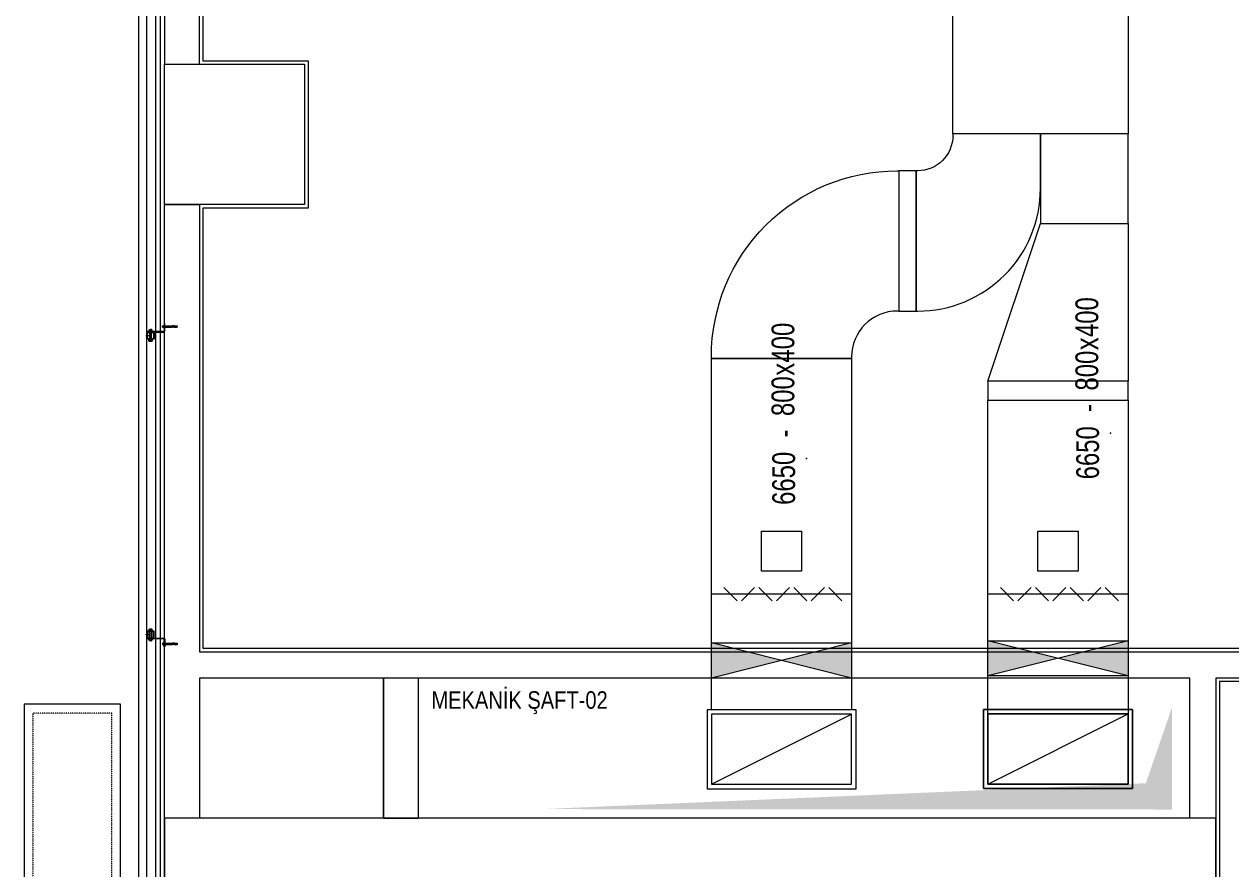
# Model space of a CAD drawing. Extents: x -1439 to 34962, y -872 to 8330.
# Drawn here: x 23716 to 24404, y 634 to 1115 of the extents above; entities that cross this region are included whole.
import ezdxf
from ezdxf.enums import TextEntityAlignment as Align

# ---------------------------------------------------------------- set-up
doc = ezdxf.new("R2010")
doc.units = 0
doc.linetypes.add('DOT2', pattern=[0.125, 0, -0.125])
doc.layers.get('0').update_dxf_attribs({"color": 9, "lineweight": 9})
for name, color, linetype, lineweight in [('00', 9, 'Continuous', 9), ('01', 9, 'Continuous', 9), ('06D', 9, 'Continuous', 9), ('09D', 9, 'Continuous', 9), ('10', 9, 'Continuous', 9), ('10A', 9, 'Continuous', 9), ('14', 9, 'Continuous', 9), ('20', 9, 'DOT2', 9), ('21', 9, 'Continuous', 9), ('33', 9, 'BATTING', 9)]:
    doc.layers.add(name, color=color, linetype=linetype, lineweight=lineweight)
doc.styles.add('DEBI-BLOCK', font='arial.ttf', dxfattribs={"width": 0.8})
doc.styles.add('MuuM_TEXT-STANDART', font='ARIALN.TTF')
doc.linetypes.add('BATTING', pattern='A,0.0001,-0.1,[134,ltypeshp.shx,S=0.1,R=0,X=-0.1,Y=0],-0.2,[134,ltypeshp.shx,S=0.1,R=180,X=0.1,Y=0],-0.1', length=0.4001)

# ---------------------------------------------------------------- blocks, each defined once
blk = doc.blocks.new('p-kolon-80x80-vw')
at = {"layer": '01'}
blk.add_lwpolyline([(-40, -40), (-40, 40), (40, 40), (40, -40)], close=True, dxfattribs=at)
blk = doc.blocks.new('cxvxv')
for p, q in [((-21988.4, 8560.98, 0), (-21988.4, 8560.32, 0)), ((-21988.4, 8560.32, 0), (-21986.64, 8560.32, 0)), ((-21986.86, 8561.07, 0), (-21988.18, 8561.07, 0)), ((-21988.02, 8561.25, 0), (-21987.03, 8561.3, 0)), ((-21988.02, 8561.25, 0), (-21988, 8561.26, 0)), ((-21988, 8561.23, 0), (-21988.02, 8561.25, 0)), ((-21988.02, 8561.13, 0), (-21987.03, 8561.19, 0)), ((-21988.02, 8561.13, 0), (-21988, 8561.14, 0)), ((-21988, 8561.11, 0), (-21988.02, 8561.13, 0)), ((-21988.02, 8560.32, 0), (-21987.02, 8560.32, 0)), ((-21988.02, 8560.28, 0), (-21988.02, 8560.32, 0)), ((-21988.02, 8560.11, 0), (-21988.02, 8555.61, 0)), ((-21988, 8561.3, 0), (-21987.94, 8561.35, 0)), ((-21988, 8561.26, 0), (-21988, 8561.3, 0)), ((-21988, 8561.14, 0), (-21988, 8561.23, 0)), ((-21988, 8561.07, 0), (-21988, 8561.11, 0)), ((-21987.96, 8560.98, 0), (-21987.96, 8560.32, 0)), ((-21987.54, 8561.35, 0), (-21987.94, 8561.35, 0)), ((-21987.7, 8561.05, 0), (-21987.7, 8561.08, 0)), ((-21987.7, 8561.07, 0), (-21987.7, 8561.07, 0)), ((-21987.54, 8561.35, 0), (-21987.1, 8561.35, 0)), ((-21987.03, 8561.3, 0), (-21987.1, 8561.35, 0)), ((-21987.08, 8560.64, 0), (-21987.08, 8560.98, 0)), ((-21987.08, 8560.64, 0), (-21987.08, 8560.32, 0)), ((-21987.06, 8560.32, 0), (-21987.06, 8560.28, 0)), ((-21987.06, 8555.61, 0), (-21987.06, 8560.11, 0)), ((-21987.05, 8561.32, 0), (-21987.03, 8561.3, 0)), ((-21987.03, 8561.3, 0), (-21987.05, 8561.28, 0)), ((-21987.03, 8561.3, 0), (-21987.05, 8561.29, 0)), ((-21987.05, 8561.28, 0), (-21987.05, 8561.2, 0)), ((-21987.05, 8561.2, 0), (-21987.03, 8561.19, 0)), ((-21987.03, 8561.19, 0), (-21987.05, 8561.17, 0)), ((-21987.05, 8561.17, 0), (-21987.05, 8561.08, 0)), ((-21987.05, 8561.08, 0), (-21987.03, 8561.07, 0)), ((-21987.02, 8560.32, 0), (-21987.02, 8560.28, 0)), ((-21987.02, 8555.61, 0), (-21987.02, 8560.11, 0)), ((-21986.64, 8560.32, 0), (-21986.64, 8560.98, 0)), ((-21988.4, 8555.4, 0), (-21986.64, 8555.4, 0)), ((-21988.4, 8554.74, 0), (-21988.4, 8555.4, 0)), ((-21986.86, 8554.65, 0), (-21988.17, 8554.65, 0)), ((-21988.02, 8555.44, 0), (-21988.02, 8555.4, 0)), ((-21988.02, 8555.4, 0), (-21987.02, 8555.4, 0)), ((-21987.96, 8554.74, 0), (-21987.96, 8555.4, 0)), ((-21987.08, 8555.08, 0), (-21987.08, 8555.4, 0)), ((-21987.08, 8555.08, 0), (-21987.08, 8554.74, 0)), ((-21987.06, 8555.4, 0), (-21987.06, 8555.44, 0)), ((-21987.02, 8555.4, 0), (-21987.02, 8555.44, 0)), ((-21986.64, 8555.4, 0), (-21986.64, 8554.74, 0))]:
    blk.add_line(p, q)
at = {"elevation": 0}
for points in [[(-21986.3, 8560.11), (-21988.7, 8560.11), (-21988.7, 8560.28), (-21986.3, 8560.28)], [(-21986.3, 8555.61), (-21988.7, 8555.61), (-21988.7, 8555.44), (-21986.3, 8555.44)]]:
    blk.add_lwpolyline(points, close=True, dxfattribs=at)
for points in [[(-21987.98, 8560.28), (-21987.98, 8560.32)], [(-21987.98, 8560.11), (-21987.98, 8555.61)], [(-21987.98, 8555.44), (-21987.98, 8555.4)]]:
    blk.add_lwpolyline(points, dxfattribs=at)
for centre, radius, start, end in [((-21988.18, 8560.75, 0), 0.315, 45.8497, 134.1503), ((-21987.52, 8559.95, 0), 1.12, 66.87008, 113.12992), ((-21987.52, 8559.95, 0), 1.12, 66.87008, 113.12992), ((-21986.86, 8560.76, 0), 0.313, 45.44896, 134.55104), ((-21988.18, 8554.97, 0), 0.315, 225.8497, 314.1503), ((-21987.52, 8555.77, 0), 1.12, 246.87008, 293.12992), ((-21987.52, 8555.77, 0), 1.12, 246.87008, 293.12992), ((-21986.86, 8554.96, 0), 0.313, 225.44896, 314.55104)]:
    blk.add_arc(centre, radius, start, end)
blk = doc.blocks.new('VIDA')
for p, q in [((-18072, 6523.9), (-18071.9, 6524)), ((-18071.9, 6523.8), (-18072, 6523.9)), ((-18071.9, 6524), (-18070.1, 6524.7)), ((-18069.6, 6522.9), (-18071.9, 6523.8)), ((-18069.7, 6524.9), (-18070.6, 6523.2)), ((-18070.6, 6523.2), (-18070.1, 6524.7)), ((-18070.1, 6524.7), (-18069.9, 6525.1)), ((-18069.9, 6525.1), (-18070.1, 6524.1)), ((-18070.1, 6524.1), (-18070, 6524.3)), ((-18070, 6524.3), (-18069.8, 6525.1)), ((-18069.9, 6525.1), (-18069.8, 6525.1)), ((-18069.8, 6525.1), (-18069.7, 6524.9)), ((-18069.7, 6524.9), (-18069.3, 6525)), ((-18069.6, 6522.8), (-18069.1, 6525)), ((-18069.6, 6522.8), (-18069.6, 6522.9)), ((-18069.4, 6522.4), (-18069.6, 6522.8)), ((-18068.9, 6525.3), (-18069.4, 6522.4)), ((-18069.3, 6522.4), (-18069.4, 6522.4)), ((-18069.3, 6522.4), (-18068.9, 6525.3)), ((-18069.3, 6525), (-18069.1, 6525)), ((-18069.1, 6522.8), (-18069.3, 6522.4)), ((-18069.1, 6525), (-18068.9, 6525.3)), ((-18068.7, 6522.8), (-18069.1, 6522.8)), ((-18068.9, 6525.3), (-18068.9, 6525.3)), ((-18068.9, 6525.3), (-18068.7, 6525)), ((-18068.7, 6522.8), (-18068.2, 6525)), ((-18068.7, 6525), (-18068.2, 6525)), ((-18068.5, 6522.4), (-18068.7, 6522.8)), ((-18068, 6525.3), (-18068.5, 6522.4)), ((-18068.4, 6522.4), (-18068.5, 6522.4)), ((-18068.4, 6522.4), (-18067.9, 6525.3)), ((-18068.2, 6522.8), (-18068.4, 6522.4)), ((-18068.2, 6522.8), (-18068.4, 6522.4)), ((-18068.2, 6525), (-18068, 6525.3)), ((-18067.7, 6525), (-18068.2, 6522.8)), ((-18067.7, 6522.8), (-18068.2, 6522.8)), ((-18067.9, 6525.3), (-18068, 6525.3)), ((-18067.9, 6525.3), (-18067.7, 6525)), ((-18067.7, 6522.8), (-18067.2, 6525)), ((-18067.7, 6525), (-18067.2, 6525)), ((-18067.5, 6522.4), (-18067.7, 6522.8)), ((-18067, 6525.3), (-18067.5, 6522.4)), ((-18067.4, 6522.4), (-18067.5, 6522.4)), ((-18067.4, 6522.4), (-18066.9, 6525.3)), ((-18067.2, 6522.8), (-18067.4, 6522.4)), ((-18067.2, 6522.8), (-18067.4, 6522.4)), ((-18067.2, 6525), (-18067, 6525.3)), ((-18066.7, 6525), (-18067.2, 6522.8)), ((-18066.7, 6522.8), (-18067.2, 6522.8)), ((-18066.9, 6525.3), (-18067, 6525.3)), ((-18066.9, 6525.3), (-18066.7, 6525)), ((-18066.3, 6525), (-18066.7, 6525)), ((-18066.7, 6522.8), (-18066.3, 6525)), ((-18066.5, 6522.4), (-18066.7, 6522.8)), ((-18066.1, 6525.3), (-18066.5, 6522.4)), ((-18066.5, 6522.4), (-18066, 6525.3)), ((-18066.3, 6522.8), (-18066.5, 6522.4)), ((-18066.3, 6522.8), (-18066.5, 6522.4)), ((-18066.5, 6522.4), (-18066.5, 6522.4)), ((-18066.3, 6525), (-18066.1, 6525.3)), ((-18065.8, 6525), (-18066.3, 6522.8)), ((-18066.3, 6522.8), (-18065.8, 6522.8)), ((-18066, 6525.3), (-18066.1, 6525.3)), ((-18066, 6525.3), (-18065.8, 6525)), ((-18065.8, 6522.8), (-18065.3, 6525)), ((-18065.8, 6525), (-18065.3, 6525)), ((-18065.6, 6522.4), (-18065.8, 6522.8)), ((-18065.1, 6525.3), (-18065.6, 6522.4)), ((-18065.5, 6522.4), (-18065.6, 6522.4)), ((-18065.5, 6522.4), (-18065, 6525.3)), ((-18065.3, 6522.8), (-18065.5, 6522.4)), ((-18065.3, 6522.8), (-18065.5, 6522.4)), ((-18065.3, 6525), (-18065.1, 6525.3)), ((-18064.8, 6525), (-18065.3, 6522.8)), ((-18064.8, 6522.8), (-18065.3, 6522.8)), ((-18065.1, 6525.3), (-18065, 6525.3)), ((-18065, 6525.3), (-18064.8, 6525)), ((-18064.8, 6525), (-18064.3, 6525)), ((-18064.8, 6522.8), (-18064.3, 6525)), ((-18064.6, 6522.4), (-18064.8, 6522.8)), ((-18064.1, 6525.3), (-18064.6, 6522.4)), ((-18064.5, 6522.4), (-18064.6, 6522.4)), ((-18064.5, 6522.4), (-18064, 6525.3)), ((-18064.3, 6522.8), (-18064.5, 6522.4)), ((-18064.3, 6522.8), (-18064.5, 6522.4)), ((-18064.3, 6525), (-18064.1, 6525.3)), ((-18063.8, 6525), (-18064.3, 6522.8)), ((-18063.8, 6522.8), (-18064.3, 6522.8)), ((-18064, 6525.3), (-18064.1, 6525.3)), ((-18064, 6525.3), (-18063.8, 6525)), ((-18063.8, 6522.8), (-18062, 6525)), ((-18062, 6525), (-18063.8, 6525)), ((-18063.6, 6522.4), (-18063.8, 6522.8)), ((-18063.6, 6522.4), (-18061.7, 6525.3)), ((-18061.8, 6525.3), (-18063.6, 6522.4)), ((-18062, 6522.8), (-18063.6, 6522.4)), ((-18062, 6522.8), (-18063.6, 6522.4)), ((-18063.6, 6522.4), (-18063.6, 6522.4)), ((-18061.5, 6525), (-18063.4, 6522.8)), ((-18063.4, 6522.8), (-18061.5, 6522.8)), ((-18061.7, 6525.3), (-18063.2, 6525.3)), ((-18062.7, 6522.4), (-18061.5, 6522.8)), ((-18062.6, 6522.4), (-18062.1, 6525.3)), ((-18062.4, 6522.8), (-18062.6, 6522.4)), ((-18062.4, 6522.8), (-18062.6, 6522.4)), ((-18062.6, 6522.4), (-18061.3, 6522.4)), ((-18062.4, 6525), (-18062.2, 6525.3)), ((-18061.5, 6525), (-18062.4, 6525)), ((-18061.5, 6522.8), (-18062.4, 6525)), ((-18061.9, 6525), (-18062.4, 6522.8)), ((-18061.9, 6522.8), (-18062.4, 6522.8)), ((-18062.2, 6525.3), (-18062.1, 6525.3)), ((-18062.2, 6525.3), (-18061.3, 6522.4)), ((-18062.1, 6525.3), (-18061.9, 6525)), ((-18062, 6525), (-18061.8, 6525.3)), ((-18061.9, 6525), (-18061.4, 6525)), ((-18061.9, 6522.8), (-18061.4, 6525)), ((-18061.7, 6522.4), (-18061.9, 6522.8)), ((-18061.2, 6525.3), (-18061.7, 6522.4)), ((-18061.7, 6525.3), (-18061.5, 6525)), ((-18061.6, 6522.4), (-18061.7, 6522.4)), ((-18061.6, 6522.4), (-18061.2, 6525.3)), ((-18061.4, 6522.8), (-18061.6, 6522.4)), ((-18061.4, 6522.8), (-18061.6, 6522.4)), ((-18061.4, 6525), (-18061.2, 6525.3)), ((-18061, 6525), (-18061.4, 6522.8)), ((-18060.9, 6522.8), (-18061.4, 6522.8)), ((-18061.2, 6525.3), (-18061, 6525)), ((-18061.2, 6525.3), (-18061.2, 6525.3)), ((-18061, 6525), (-18060.5, 6525)), ((-18060.9, 6522.8), (-18060.5, 6525)), ((-18060.7, 6522.4), (-18060.9, 6522.8)), ((-18060.7, 6522.4), (-18060.2, 6525.3)), ((-18060.3, 6525.3), (-18060.7, 6522.4)), ((-18060.5, 6522.8), (-18060.7, 6522.4)), ((-18060.5, 6522.8), (-18060.7, 6522.4)), ((-18060.7, 6522.4), (-18060.7, 6522.4)), ((-18060.5, 6525), (-18060.3, 6525.3)), ((-18060, 6525), (-18060.5, 6522.8)), ((-18060.5, 6522.8), (-18060, 6522.8)), ((-18060.3, 6525.3), (-18060.2, 6525.3)), ((-18060.2, 6525.3), (-18060, 6525)), ((-18060, 6525), (-18059.5, 6525)), ((-18060, 6522.8), (-18059.5, 6525)), ((-18059.8, 6522.4), (-18060, 6522.8)), ((-18059.3, 6525.3), (-18059.8, 6522.4)), ((-18059.7, 6522.4), (-18059.8, 6522.4)), ((-18059.7, 6522.4), (-18059.2, 6525.3)), ((-18059.5, 6522.8), (-18059.7, 6522.4)), ((-18059.5, 6522.8), (-18059.7, 6522.4)), ((-18059.5, 6525), (-18059.3, 6525.3)), ((-18059.2, 6524), (-18059.5, 6522.8)), ((-18059.5, 6522.8), (-18059.2, 6522.8)), ((-18059.3, 6525.3), (-18059.2, 6525.3)), ((-18058.1, 6526.6), (-18059.2, 6526.6)), ((-18059.2, 6521.2), (-18059.2, 6526.6)), ((-18058.1, 6521.2), (-18059.2, 6521.2))]:
    blk.add_line(p, q)
for points in [[(-18068.7, 6525), (-18069.1, 6522.8)], [(-18057.2, 6524.3), (-18057.5, 6524), (-18057.5, 6523.8), (-18057.2, 6523.5)]]:
    blk.add_lwpolyline(points)
for centre, start, end in [((-18062.4, 6523.6), 7.50951, 35.24269), ((-18062.4, 6524.2), 324.75731, 352.49049)]:
    blk.add_arc(centre, 5.21, start, end)
blk = doc.blocks.new('çelik dübel')
at = {"ltscale": 7}
for p, q in [((-87.2, -2), (-85, 2)), ((-85, -6), (-85, 2)), ((-68, 2), (-85, 2)), ((-75, -6), (-75, 2)), ((-70, -6), (-70, 2)), ((-68, 3), (-58, 2)), ((-68, -7), (-68, 3)), ((-58, -6), (-58, 2)), ((-8.5, 2), (-58, 2)), ((-53, 1.5), (-58, 1.5)), ((-53, -6), (-53, 2)), ((-25, -6), (-25, 2)), ((-25, -6), (-23.9, 2)), ((-23, -6), (-21.9, 2)), ((-21, -6), (-19.9, 2)), ((-19, -6), (-17.9, 2)), ((-17, -6), (-15.9, 2)), ((-85, -6), (-87.2, -2)), ((-68, -6), (-85, -6)), ((-68, -7), (-58, -6)), ((-53, -5.5), (-58, -5.5)), ((-8.5, -6), (-58, -6))]:
    blk.add_line(p, q, dxfattribs=at)
for p, q in [((-15, -6), (-13.9, 2)), ((-13, -6), (-11.9, 2)), ((-11, -6), (-10, 1.1)), ((-10, -9), (-10, 5)), ((-9, 5), (-10, 5)), ((-10, 3), (-10, 5)), ((-9, -9), (-9, 5)), ((-8.5, 2), (-8.5, 3)), ((-8.5, -4), (-8.5, 0)), ((-5, 4), (-7.5, 4)), ((-5, 1), (-7.5, 1)), ((-4, 2), (-4, 3)), ((-1, 2), (-4, 2)), ((-4, -4), (-4, 0)), ((-3, -6), (-1.9, 2)), ((-1, -6), (0, 1.1)), ((0, -5), (0, 1)), ((-10, -7), (-10, -9.1)), ((-9, -9), (-10, -9)), ((-8.5, -6), (-8.5, -7)), ((-5, -5), (-7.5, -5)), ((-5, -8), (-7.5, -8)), ((-4, -6), (-4, -7)), ((-1, -6), (-4, -6))]:
    blk.add_line(p, q)
for points in [[(-68, 0.6), (-67.4, 0.4), (-67, 0.1), (-66.6, -0.3), (-66.2, -0.8), (-65.9, -1.3), (-65.7, -1.9), (-65.4, -2.3), (-65.2, -2.8), (-65, -3.1), (-64.8, -3.3), (-64.6, -3.5), (-64.4, -3.6), (-64.2, -3.5), (-63.9, -3.5), (-63.7, -3.3), (-63.5, -3.1), (-63.2, -2.9), (-62.9, -2.6), (-62.7, -2.3), (-62.4, -2), (-62.1, -1.7), (-61.9, -1.4), (-61.6, -1.1), (-61.4, -0.9), (-61.2, -0.7), (-61, -0.6), (-60.8, -0.5), (-60.6, -0.5), (-60.4, -0.5), (-60.3, -0.7), (-60.1, -0.9), (-59.9, -1.1), (-59.8, -1.5), (-59.6, -1.9), (-59.4, -2.3), (-59.2, -2.7), (-58.9, -3), (-58.7, -3.3), (-58.4, -3.5), (-58, -3.5)], [(-68, -0.5), (-68, -0.5), (-67.9, -0.5), (-67.9, -0.5), (-67.8, -0.5), (-67.8, -0.6), (-67.7, -0.6), (-67.7, -0.6), (-67.6, -0.7), (-67.6, -0.7), (-67.6, -0.8), (-67.5, -0.8), (-67.5, -0.8), (-67.5, -0.9), (-67.4, -0.9), (-67.4, -0.9), (-67.3, -1), (-67.3, -1), (-67.3, -1.1), (-67.2, -1.1), (-67.2, -1.2), (-67.2, -1.2), (-67.1, -1.3), (-67.1, -1.3), (-67.1, -1.4), (-67, -1.4), (-67, -1.5), (-67, -1.5), (-66.9, -1.6), (-66.9, -1.6), (-66.9, -1.7), (-66.9, -1.7), (-66.8, -1.8), (-66.8, -1.9), (-66.8, -1.9), (-66.7, -2), (-66.7, -2), (-66.7, -2.1), (-66.6, -2.2), (-66.6, -2.2), (-66.6, -2.3), (-66.6, -2.3), (-66.5, -2.4), (-66.5, -2.5), (-66.5, -2.5), (-66.4, -2.6), (-66.4, -2.7), (-66.4, -2.7), (-66.3, -2.8), (-66.3, -2.8), (-66.3, -2.9), (-66.3, -3), (-66.2, -3), (-66.2, -3.1), (-66.2, -3.1), (-66.1, -3.2), (-66.1, -3.2), (-66.1, -3.3), (-66, -3.4), (-66, -3.4), (-66, -3.5), (-65.9, -3.5), (-65.9, -3.6), (-65.9, -3.6), (-65.8, -3.7), (-65.8, -3.7), (-65.7, -3.8), (-65.7, -3.8), (-65.7, -3.9), (-65.6, -3.9), (-65.6, -4), (-65.5, -4), (-65.5, -4.1), (-65.4, -4.1), (-65.4, -4.1), (-65.3, -4.2), (-65.3, -4.2), (-65.2, -4.3), (-65.2, -4.3), (-65.1, -4.3), (-65, -4.4), (-65, -4.4), (-64.9, -4.4), (-64.9, -4.4), (-64.8, -4.5), (-64.7, -4.5), (-64.7, -4.5), (-64.6, -4.5), (-64.5, -4.5), (-64.5, -4.5), (-64.4, -4.5), (-64.3, -4.5), (-64.3, -4.5), (-64.2, -4.5), (-64.1, -4.5), (-64.1, -4.5), (-64, -4.5), (-64, -4.5), (-63.9, -4.5), (-63.8, -4.5), (-63.8, -4.5), (-63.7, -4.4), (-63.7, -4.4), (-63.6, -4.4), (-63.6, -4.4), (-63.5, -4.4), (-63.4, -4.3), (-63.4, -4.3), (-63.3, -4.3), (-63.3, -4.3), (-63.3, -4.2), (-63.2, -4.2), (-63.2, -4.2), (-63.1, -4.1), (-63.1, -4.1), (-63, -4.1), (-63, -4), (-62.9, -4), (-62.9, -4), (-62.9, -3.9), (-62.8, -3.9), (-62.8, -3.9), (-62.7, -3.8), (-62.7, -3.8), (-62.7, -3.8), (-62.6, -3.7), (-62.6, -3.7), (-62.5, -3.6), (-62.5, -3.6), (-62.5, -3.6), (-62.4, -3.5), (-62.4, -3.5), (-62.4, -3.5), (-62.3, -3.4), (-62.3, -3.4), (-62.2, -3.3), (-62.2, -3.3), (-62.2, -3.3), (-62.1, -3.2), (-62.1, -3.2), (-62.1, -3.1), (-62, -3.1), (-62, -3.1), (-62, -3), (-61.9, -3), (-61.9, -2.9), (-61.9, -2.9), (-61.8, -2.9), (-61.8, -2.8), (-61.7, -2.8), (-61.7, -2.7), (-61.7, -2.7), (-61.6, -2.6), (-61.6, -2.6), (-61.6, -2.6), (-61.5, -2.5), (-61.5, -2.5), (-61.5, -2.5), (-61.4, -2.4), (-61.4, -2.4), (-61.4, -2.3), (-61.3, -2.3), (-61.3, -2.3), (-61.3, -2.2), (-61.3, -2.2), (-61.2, -2.2), (-61.2, -2.1), (-61.2, -2.1), (-61.1, -2), (-61.1, -2), (-61.1, -2), (-61, -1.9), (-61, -1.9), (-61, -1.9), (-61, -1.9), (-60.9, -1.8), (-60.9, -1.8), (-60.9, -1.8), (-60.9, -1.8), (-60.9, -1.8), (-60.9, -1.7), (-60.8, -1.7), (-60.8, -1.7), (-60.8, -1.7), (-60.8, -1.7), (-60.8, -1.7), (-60.8, -1.8), (-60.7, -1.8), (-60.7, -1.8), (-60.7, -1.8), (-60.7, -1.9), (-60.7, -1.9), (-60.7, -1.9), (-60.6, -2), (-60.6, -2), (-60.6, -2.1), (-60.6, -2.1), (-60.6, -2.1), (-60.5, -2.2), (-60.5, -2.2), (-60.5, -2.3), (-60.5, -2.3), (-60.4, -2.4), (-60.4, -2.5), (-60.4, -2.5), (-60.4, -2.6), (-60.3, -2.6), (-60.3, -2.7), (-60.3, -2.7), (-60.3, -2.8), (-60.2, -2.8), (-60.2, -2.9), (-60.2, -3), (-60.1, -3), (-60.1, -3.1), (-60.1, -3.1), (-60, -3.2), (-60, -3.2), (-59.9, -3.3), (-59.9, -3.4), (-59.9, -3.4), (-59.8, -3.5), (-59.8, -3.5), (-59.7, -3.6), (-59.7, -3.6), (-59.6, -3.7), (-59.6, -3.8), (-59.5, -3.8), (-59.5, -3.9), (-59.4, -3.9), (-59.3, -4), (-59.3, -4), (-59.2, -4.1), (-59.1, -4.2), (-59, -4.2), (-58.9, -4.3), (-58.8, -4.3), (-58.6, -4.4), (-58.4, -4.4), (-58.2, -4.5), (-58, -4.5)]]:
    blk.add_lwpolyline(points)
for centre, start, end in [((-7.5, 3), 90, 180), ((-7.5, 2), 180, 270), ((-7.5, 0), 90, 180), ((-5, 3), 0, 90), ((-5, 2), 270, 0), ((-5, 0), 0, 90), ((-1, 1), 0, 90), ((-7.5, -4), 180, 270), ((-7.5, -6), 90, 180), ((-7.5, -7), 180, 270), ((-5, -4), 270, 0), ((-5, -6), 0, 90), ((-5, -7), 270, 0), ((-1, -5), 270, 0)]:
    blk.add_arc(centre, 1, start, end)
blk = doc.blocks.new('kjdol')
at = {"ltscale": 10, "elevation": -278.89}
blk.add_lwpolyline([(77394.12, 60089.89), (77403.28, 60089.89, 0.460237), (77404.18, 60090.79), (77404.18, 60094.89), (77403.78, 60094.89), (77403.78, 60091.29, -0.414214), (77402.78, 60090.29), (77394.12, 60090.29)], format="xyb", close=True, dxfattribs=at)
at = {"elevation": -249.79}
for points in [[(77397.97, 60089.9), (77397.97, 60085.9), (77393.97, 60085.9), (77393.97, 60089.9)], [(77397.77, 60089.7), (77397.77, 60086.1), (77394.17, 60086.1), (77394.17, 60089.7)]]:
    blk.add_lwpolyline(points, close=True, dxfattribs=at)
at = {"extrusion": (0, 0, -1), "xscale": 0.1000000000058208, "yscale": 0.1000000000058208, "zscale": -0.0999999999999091}
blk.add_blockref('çelik dübel', (-77402.74, 60093.36, 459.25), dxfattribs=at)
at = {"xscale": 0.1000000000058208, "yscale": 0.1000000000058208, "zscale": 0.1000000000058208, "rotation": 180}
blk.add_blockref('VIDA', (75587.75, 60740.29, -249.79), dxfattribs=at)
blk.add_blockref('cxvxv', (99383.5, 51530.11, -249.79))
blk = doc.blocks.new('cephekompozit2.kat')
at = {"layer": '10A'}
blk.add_lwpolyline([(675.08, 25963.77), (675, 29556.27), (679.5, 29556.27), (679.58, 25963.77), (675.08, 25963.77)], dxfattribs=at)
at = {"layer": '33', "ltscale": 0.2}
blk.add_lwpolyline([(3171.67, 25868.02), (2347.5, 25868.02), (2347.5, 25967.81), (687.5, 25967.81), (687.5, 27013.02), (687.37, 29553.02), (2347.5, 29553.02), (2347.5, 29653.02), (3181.67, 29653.02)], dxfattribs=at)
at = {"layer": '10'}
blk.add_blockref('kjdol', (-76714.17, -33492.18, 249.79), dxfattribs=at)
at = {"layer": '10', "xscale": -1, "rotation": 180}
blk.add_blockref('kjdol', (-76714.17, 86513.22, 249.79), dxfattribs=at)
blk = doc.blocks.new('p-harpuşta')
at = {"layer": '06D'}
blk.add_lwpolyline([(-55, 0), (0, 0), (0, 300), (-55, 300)], close=True, dxfattribs=at)
at = {"layer": '20'}
blk.add_lwpolyline([(-50, 5), (-5, 5), (-5, 295), (-50, 295)], close=True, dxfattribs=at)
blk = doc.blocks.new('DEBI001')
at = {"extrusion": (-1, 0, 2e-16)}
blk.add_point((0, 0), dxfattribs=at)
at = {"style": 'DEBI-BLOCK', "width": 0.75, "flags": 8}
for tag, p in [('DEBI', (0.3, 0.2)), ('-', (1.277, 0.2))]:
    blk.add_attdef(tag, text='', height=1, dxfattribs=at).set_placement(p, align=Align.BOTTOM_RIGHT)
blk.add_attdef('KESITX', text='', height=1, dxfattribs=at).set_placement((3.614, 1.533), align=Align.TOP_RIGHT)
at = {"style": 'DEBI-BLOCK', "width": 0.8, "flags": 8}
blk.add_attdef('X', text='', height=1, dxfattribs=at).set_placement((3.918, 1.533), align=Align.TOP_CENTER)
at = {"style": 'DEBI-BLOCK', "width": 0.75, "flags": 8}
blk.add_attdef('KESITY', text='', height=1, dxfattribs=at).set_placement((4.213, 1.533), align=Align.TOP_LEFT)
at = {"style": 'DEBI-BLOCK', "width": 0.75, "flags": 9}
blk.add_attdef('ID', text='', height=0.3, dxfattribs=at).set_placement((0, 0), align=Align.MIDDLE)
blk = doc.blocks.new('p-2.mekanik_cihaz')
h = blk.add_hatch(color=256)
h.paths.add_polyline_path([(2752.13, -3100), (2792.13, -3110), (2792.13, -3090)])
h.paths.add_polyline_path([(2712.13, -3090), (2712.13, -3110), (2752.13, -3100)])
h = blk.add_hatch(color=256)
h.paths.add_polyline_path([(2909.87, -3098.72), (2949.87, -3108.72), (2949.87, -3088.72)])
h.paths.add_polyline_path([(2869.87, -3088.72), (2869.87, -3108.72), (2909.87, -3098.72)])
for p, q in [((2792.13, -3062.16), (2712.13, -3062.16)), ((2719.26, -3058.41), (2726.76, -3065.91)), ((2736.73, -3058.41), (2729.23, -3065.91)), ((2746.7, -3065.91), (2739.2, -3058.41)), ((2756.68, -3058.41), (2749.18, -3065.91)), ((2766.65, -3065.91), (2759.15, -3058.41)), ((2776.63, -3058.41), (2769.13, -3065.91)), ((2786.6, -3065.91), (2779.1, -3058.41)), ((2949.87, -3062.16), (2869.87, -3062.16)), ((2877, -3058.41), (2884.5, -3065.91)), ((2894.47, -3058.41), (2886.97, -3065.91)), ((2904.45, -3065.91), (2896.95, -3058.41)), ((2914.42, -3058.41), (2906.92, -3065.91)), ((2924.39, -3065.91), (2916.89, -3058.41)), ((2934.37, -3058.41), (2926.87, -3065.91)), ((2944.34, -3065.91), (2936.84, -3058.41)), ((2792.13, -3110), (2712.13, -3090)), ((2792.13, -3090), (2712.13, -3110)), ((2949.87, -3108.72), (2869.87, -3088.72)), ((2949.87, -3088.72), (2869.87, -3108.72)), ((2712.13, -3170.63), (2792.13, -3130.63)), ((2869.87, -3170.51), (2949.87, -3130.51))]:
    blk.add_line(p, q)
for points in [[(2949.87, -2308.24), (2949.87, -2799.73), (2849.87, -2799.73), (2849.87, -2308.24)], [(2899.87, -2799.73), (2899.87, -2850.73), (2949.87, -2850.73), (2949.87, -2799.73)], [(2828.87, -2820.73), (2819.13, -2820.73), (2819.13, -2900.73), (2828.87, -2900.73)], [(2869.87, -2940.73), (2899.87, -2850.73), (2949.87, -2850.73), (2949.87, -2940.73)], [(2792.13, -2927.73), (2792.13, -3128.13), (2712.13, -3128.13), (2712.13, -2927.73)], [(2869.87, -2940.73), (2869.87, -2951.47), (2949.87, -2951.47), (2949.87, -2940.73)], [(2949.87, -2951.47), (2949.87, -3130.51), (2869.87, -3130.51), (2869.87, -2951.47)], [(2740.69, -3049.06), (2740.69, -3026.17), (2763.57, -3026.17), (2763.57, -3049.06)], [(2898.43, -3049.06), (2898.43, -3026.17), (2921.31, -3026.17), (2921.31, -3049.06)], [(2792.13, -3090), (2792.13, -3110), (2712.13, -3110), (2712.13, -3090)], [(2949.87, -3088.72), (2949.87, -3108.72), (2869.87, -3108.72), (2869.87, -3088.72)], [(2709.63, -3173.13), (2794.63, -3173.13), (2794.63, -3128.13), (2709.63, -3128.13)], [(2712.13, -3170.63), (2792.13, -3170.63), (2792.13, -3130.63), (2712.13, -3130.63)], [(2867.37, -3173.01), (2952.37, -3173.01), (2952.37, -3128.01), (2867.37, -3128.01)], [(2869.87, -3170.51), (2949.87, -3170.51), (2949.87, -3130.51), (2869.87, -3130.51)]]:
    blk.add_lwpolyline(points, close=True)
for points in [[(2849.87, -2799.73), (2849.87, -2800.73, -0.414214), (2829.87, -2820.73), (2828.87, -2820.73), (2828.87, -2900.73), (2829.87, -2900.73, 0.414214), (2899.87, -2830.73), (2899.87, -2799.73)], [(2819.13, -2900.73), (2818.13, -2900.73, 0.414214), (2792.13, -2926.73), (2792.13, -2927.73), (2712.13, -2927.73), (2712.13, -2926.73, -0.414214), (2818.13, -2820.73), (2819.13, -2820.73)]]:
    blk.add_lwpolyline(points, format="xyb", close=True)
ref = blk.add_blockref('DEBI001', (2939.75, -2970.31), dxfattribs=dict(xscale=13, yscale=13, zscale=13, rotation=90))
ref.add_attrib('-', '-', dxfattribs={"height": 13, "rotation": 90, "style": 'DEBI-BLOCK', "width": 0.75, "flags": 8}).set_placement((2937.15, -2953.71), align=Align.BOTTOM_RIGHT)
ref.add_attrib('KESITY', '400', dxfattribs={"height": 13, "rotation": 90, "style": 'DEBI-BLOCK', "width": 0.75, "flags": 8}).set_placement((2919.82, -2915.54), align=Align.TOP_LEFT)
ref.add_attrib('X', 'x', dxfattribs={"height": 13, "rotation": 90, "style": 'DEBI-BLOCK', "width": 0.8, "flags": 8}).set_placement((2919.82, -2919.37), align=Align.TOP_CENTER)
ref.add_attrib('DEBI', '6650', dxfattribs={"height": 13, "rotation": 90, "style": 'DEBI-BLOCK', "width": 0.75, "flags": 8}).set_placement((2937.15, -2966.41), align=Align.BOTTOM_RIGHT)
ref.add_attrib('KESITX', '800', dxfattribs={"height": 13, "rotation": 90, "style": 'DEBI-BLOCK', "width": 0.75, "flags": 8}).set_placement((2919.82, -2923.33), align=Align.TOP_RIGHT)
ref = blk.add_blockref('DEBI001', (2766.34, -2984.87), dxfattribs=dict(xscale=13, yscale=13, zscale=13, rotation=90))
ref.add_attrib('-', '-', dxfattribs={"height": 13, "rotation": 90, "style": 'DEBI-BLOCK', "width": 0.75, "flags": 8}).set_placement((2763.74, -2968.27), align=Align.BOTTOM_RIGHT)
ref.add_attrib('KESITY', '400', dxfattribs={"height": 13, "rotation": 90, "style": 'DEBI-BLOCK', "width": 0.75, "flags": 8}).set_placement((2746.41, -2930.1), align=Align.TOP_LEFT)
ref.add_attrib('X', 'x', dxfattribs={"height": 13, "rotation": 90, "style": 'DEBI-BLOCK', "width": 0.8, "flags": 8}).set_placement((2746.41, -2933.94), align=Align.TOP_CENTER)
ref.add_attrib('DEBI', '6650', dxfattribs={"height": 13, "rotation": 90, "style": 'DEBI-BLOCK', "width": 0.75, "flags": 8}).set_placement((2763.74, -2980.97), align=Align.BOTTOM_RIGHT)
ref.add_attrib('KESITX', '800', dxfattribs={"height": 13, "rotation": 90, "style": 'DEBI-BLOCK', "width": 0.75, "flags": 8}).set_placement((2746.41, -2937.89), align=Align.TOP_RIGHT)

msp = doc.modelspace()

# ---------------------------------------------------------------- linework, layer by layer
at = {"layer": '00'}
msp.add_lwpolyline([(23815.84, 1092.5), (23815.84, 1712.5), (23795.84, 1712.5), (23795.84, 1092.5)], close=True, dxfattribs=at)
for points in [[(24395.84, 662.5), (24380.84, 662.5), (24380.84, 742.5), (23815.84, 742.5), (23815.84, 662.5), (23795.84, 662.5), (23795.84, 1012.5), (23815.84, 1012.5), (23815.84, 757.5), (24470.84, 757.5), (24470.84, 742.5), (24395.84, 742.5), (24395.84, 662.5)], [(23810.84, 662.5), (23810.84, 662.5), (23795.84, 662.5), (23795.84, 757.5)], [(23920.84, 662.5), (23920.84, 742.5)], [(23920.84, 742.5), (23920.84, 662.5), (23940.84, 662.5), (23940.84, 742.5)], [(23940.84, 662.5), (23940.84, 742.5)]]:
    msp.add_lwpolyline(points, dxfattribs=at)
at = {"layer": '01'}
for points in [[(24395.84, 662.5), (23795.84, 662.5)], [(24395.84, 662.5), (24395.84, 622.5), (23847.84, 622.5), (23845.84, 622.5), (23845.84, 354.5), (23845.84, 352.5), (24395.84, 352.5), (24395.84, 312.5), (23795.84, 312.5), (23795.84, 662.5)]]:
    msp.add_lwpolyline(points, dxfattribs=at)
msp.add_lwpolyline([(24395.84, 662.5), (23795.84, 662.5), (23795.84, 312.5), (24395.84, 312.5), (24395.84, 352.5), (23845.84, 352.5), (23845.84, 622.5), (24395.84, 622.5)], close=True, dxfattribs=at)
at = {"layer": '06D', "elevation": 29.1}
msp.add_lwpolyline([(26297.31, 3997.5), (25450.84, 3997.5), (25450.84, 3897.5), (23790.84, 3897.5), (23790.84, 307.5), (25450.84, 307.5), (25450.84, 207.5), (26295.54, 207.5)], dxfattribs=at)
at = {"layer": '06D'}
for points in [[(24190.47, 724.37), (24105.47, 724.37), (24105.47, 679.37), (24190.47, 679.37)], [(24348.21, 679.49), (24263.21, 679.49), (24263.21, 724.49), (24348.21, 724.49)], [(24107.97, 681.87), (24187.97, 681.87), (24187.97, 721.87), (24107.97, 721.87)], [(24265.71, 721.99), (24345.71, 721.99), (24345.71, 681.99), (24265.71, 681.99)]]:
    msp.add_lwpolyline(points, close=True, dxfattribs=at)
for points in [[(24107.97, 681.87), (24187.97, 721.87)], [(24265.71, 681.99), (24345.71, 721.99)]]:
    msp.add_lwpolyline(points, dxfattribs=at)
at = {"layer": '09D'}
msp.add_solid([(24370.84, 725.95), (24370.84, 667.5), (24355.84, 682.5), (24010.84, 667.71)], dxfattribs=at)
at = {"layer": '14'}
for points in [[(23817.84, 1710.5), (23817.84, 1094.5), (23877.84, 1094.5), (23877.84, 1010.5), (23817.84, 1010.5), (23817.84, 759.5), (24472.84, 759.5)], [(24472.84, 740.5), (24397.84, 740.5), (24397.84, 475.5), (24376.84, 475.5), (24376.84, 620.5), (23847.84, 620.5), (23847.84, 354.5), (24378.84, 354.5), (24378.84, 354.5), (24378.84, 354.5), (24378.84, 369.5), (24397.84, 369.5), (24397.84, 334.5), (24593.84, 334.5)]]:
    msp.add_lwpolyline(points, dxfattribs=at)

# ---------------------------------------------------------------- block references
for name, p in [('cephekompozit2.kat', (23106.14, -25658.02)), ('p-kolon-80x80-vw', (23835.84, 1052.5))]:
    msp.add_blockref(name, p)
at = {"layer": '06D'}
for name, p in [('p-2.mekanik_cihaz', (21395.84, 3852.5)), ('p-harpuşta', (23770.84, 427.5))]:
    msp.add_blockref(name, p, dxfattribs=at)

# ---------------------------------------------------------------- texts
at = {"layer": '21', "style": 'MuuM_TEXT-STANDART'}
msp.add_text('MEKANİK ŞAFT-02', height=10, dxfattribs=at).set_placement((23948.23, 724.95))

doc.saveas('drawing.dxf')
